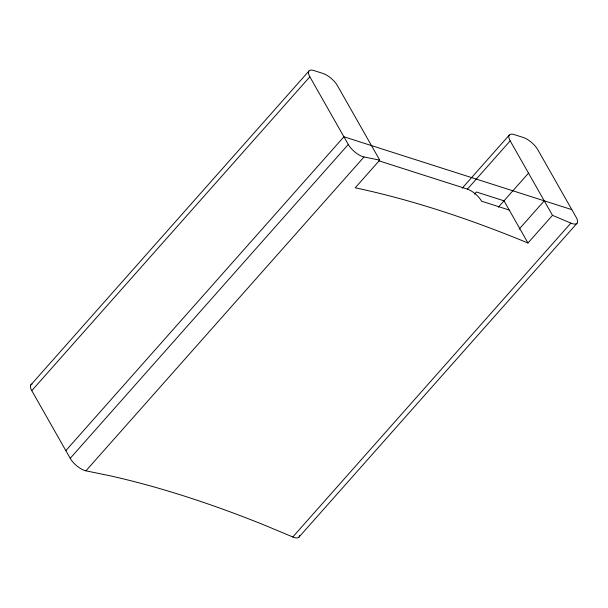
<?xml version="1.0" encoding="UTF-8"?>
<svg xmlns="http://www.w3.org/2000/svg" width="608" height="608" viewBox="0 0 608 608"><rect width="100%" height="100%" fill="white"/><g stroke="black" fill="none" stroke-linecap="round" stroke-linejoin="round"><path stroke-width="0.91" d="M30.765 385.001L308.826 71.144M299.539 535.39A13.376 5.191 41.5 0 1 292.805 536.963L265.058 525.373A1031.844 400.619 41.5 0 0 109.896 475.752L85.941 470.828A13.376 5.191 41.5 0 1 70.216 458.333L31.783 390.663L309.837 76.806A13.376 5.191 41.5 0 1 313.796 70.52L322.992 73.462A13.376 5.191 41.5 0 1 337.432 85.629L379.749 160.124L355.232 187.796A1033.38 401.212 41.5 0 1 527.964 243.002L552.497 215.346L570.866 223.106A13.376 5.191 41.5 0 0 576.209 217.345L537.768 149.674A13.376 5.191 41.5 0 0 523.328 137.507L514.132 134.566A13.376 5.191 41.5 0 0 510.173 140.851L467.4 189.141M65.846 450.634L343.908 136.777L571.839 209.646M70.216 458.333L348.278 144.468L309.837 76.806M85.941 470.828L363.994 156.97L379.749 160.124M462.194 188.206L509.162 135.189M474.521 194.127L476.406 191.999L504.002 200.822L527.972 243.025M498.34 207.214L528.519 173.143M519.08 229.224L544.244 200.822M292.805 536.963L570.866 223.106M298.938 537.16L576.992 223.303M378.868 160.816L467.21 189.058A13.376 5.191 41.5 0 1 481.65 201.225L509.238 210.049M510.173 140.851L552.497 215.346M31.783 390.663A13.376 5.191 41.5 0 1 32.095 384.058M363.994 156.97A13.376 5.191 41.5 0 1 348.278 144.468"/></g></svg>
